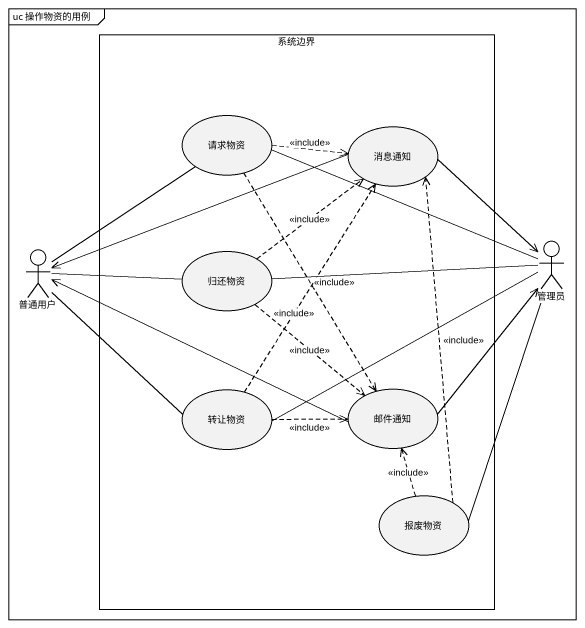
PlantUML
@startuml
mainframe uc 操作物资的用例
rectangle 系统边界 {
  usecase 请求物资
  usecase 消息通知
  usecase 归还物资
  usecase 转让物资
  usecase 邮件通知
  usecase 报废物资
}
actor 普通用户
actor 管理员
请求物资 .right.> 消息通知 : <<include>>
请求物资 ..> 邮件通知 : <<include>>
消息通知 -left-> 普通用户
消息通知 --> 管理员
普通用户 -up- 请求物资
普通用户 -right- 归还物资
普通用户 -- 转让物资
归还物资 .up.> 消息通知 : <<include>>
归还物资 ..> 邮件通知 : <<include>>
管理员 -left- 请求物资
管理员 -left- 归还物资
管理员 -left- 转让物资
管理员 -- 报废物资
转让物资 .up.> 消息通知 : <<include>>
转让物资 .right.> 邮件通知 : <<include>>
邮件通知 -left-> 普通用户
邮件通知 -up-> 管理员
报废物资 .up.> 消息通知 : <<include>>
报废物资 .up.> 邮件通知 : <<include>>
@enduml
